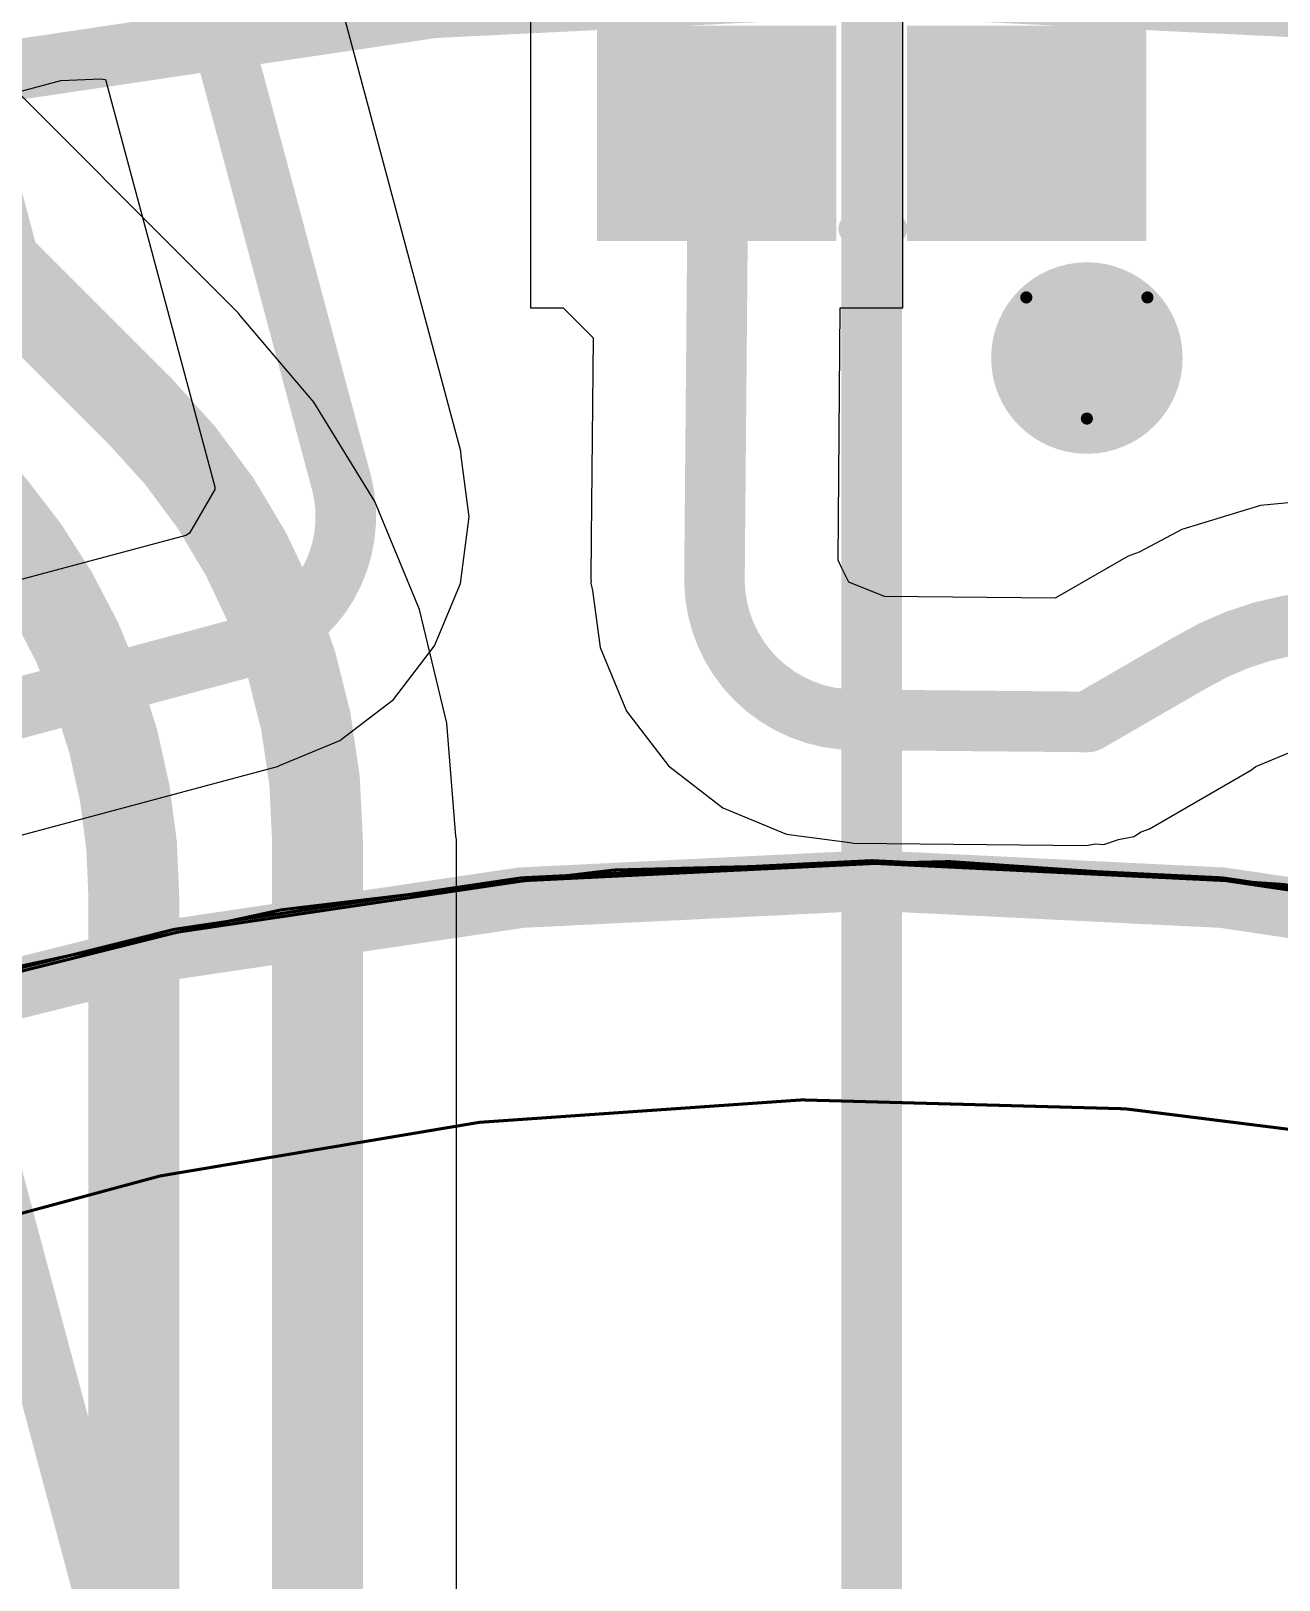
# Model space of a CAD drawing. Header units: inches. Extents: x -7 to 348, y -14 to 159.
# Drawn here: x 32.28 to 37.52, y 31.53 to 38.03 of the extents above; entities that cross this region are included whole.
import ezdxf

# ---------------------------------------------------------------- set-up
doc = ezdxf.new("R2010")
doc.units = ezdxf.units.IN
for name, color, linetype in [('Bottom Layer', 5, 'Continuous'), ('Bottom Solder', 6, 'Continuous'), ('Dimension', 6, 'Continuous'), ('Drill Drawing', 1, 'Continuous'), ('Fabrication', 76, 'Continuous'), ('Mechanical 4', 56, 'Continuous'), ('Top Layer', 1, 'Continuous'), ('Top Overlay', 2, 'Continuous'), ('Top Paste', 8, 'Continuous'), ('Top Solder', 216, 'Continuous'), ('Via Holes', 16, 'Continuous')]:
    doc.layers.add(name, color=color, linetype=linetype)

msp = doc.modelspace()

# ---------------------------------------------------------------- hatches: boundary and pattern name
at = {"layer": 'Bottom Layer'}
h = msp.add_hatch(color=5, dxfattribs=at)
edge = h.paths.add_edge_path()
edge.add_arc((36.71278662, 36.65796072), 0.2999994, 0, 360)
at = {"layer": 'Bottom Solder'}
h = msp.add_hatch(color=6, dxfattribs=at)
edge = h.paths.add_edge_path()
edge.add_arc((36.71278662, 36.65796072), 0.4015993999999999, 0, 360)
at = {"layer": 'Top Layer'}
for points in [[(35.56033909, 37.24999280999999), (34.76033815, 37.24999280999999), (34.76033815, 37.94999395), (35.56033909, 37.94999395)], [(36.86033648999999, 37.25000043), (36.06033555, 37.25000043), (36.06033555, 37.95000157), (36.86033648999999, 37.95000157)]]:
    msp.add_hatch(color=1, dxfattribs=at).paths.add_polyline_path(points)
h = msp.add_hatch(color=1, dxfattribs=at)
edge = h.paths.add_edge_path()
edge.add_arc((36.71278662, 36.65796072), 0.2999994, 0, 360)
at = {"layer": 'Top Paste'}
for points in [[(35.56033909, 37.24999280999999), (34.76033815, 37.24999280999999), (34.76033815, 37.94999395), (35.56033909, 37.94999395)], [(36.86033648999999, 37.25000043), (36.06033555, 37.25000043), (36.06033555, 37.95000157), (36.86033648999999, 37.95000157)]]:
    msp.add_hatch(color=8, dxfattribs=at).paths.add_polyline_path(points)
at = {"layer": 'Top Solder'}
for points in [[(35.66193909, 37.14839281), (34.65873815, 37.14839281), (34.65873815, 38.05159395), (35.66193909, 38.05159395)], [(36.96193649, 37.14840043), (35.95873554999999, 37.14840043), (35.95873554999999, 38.05160157), (36.96193649, 38.05160157)], [(32.37813787674688, 36.86093326093851), (31.40912017984342, 36.60128575160176), (31.17535452325311, 37.47371105906149), (32.14437222015658, 37.73335856839824)]]:
    msp.add_hatch(color=216, dxfattribs=at).paths.add_polyline_path(points)
at = {"layer": 'Via Holes'}
h = msp.add_hatch(color=7, dxfattribs=at)
edge = h.paths.add_edge_path()
edge.add_arc((36.71278662, 36.65796072), 0.1499997, 0, 360)

# ---------------------------------------------------------------- linework, layer by layer
at = {"layer": 'Bottom Layer'}
for p, q in [((33.02775462, 36.97269974), (26.00831222, 43.99213959999999)), ((33.15347446, 36.84698498), (33.02775462, 36.97269974)), ((33.15348208, 36.84697736), (33.15347446, 36.84698498)), ((33.15347953999999, 36.84697482), (33.15348208, 36.84697736)), ((33.16090141999999, 36.8358674), (33.15347953999999, 36.84697482)), ((33.47043852, 36.47344495999999), (33.16090141999999, 36.8358674)), ((33.72633844, 36.05585626), (33.47043852, 36.47344495999999)), ((33.9137625, 35.60337558), (33.72633844, 36.05585626)), ((34.02809552, 35.12714844), (33.9137625, 35.60337558)), ((34.0654894, 34.65199572), (34.02809552, 35.12714844)), ((34.06809544, 34.63889694), (34.0654894, 34.65199572)), ((34.06809544, 22.3100773), (34.06809544, 34.63889694))]:
    msp.add_line(p, q, dxfattribs=at)
for points in [[(25.59628358, 43.58011096, 0.3809999999999999, 0.3809999999999999, 0), (32.7414509, 36.43494618, 0.3809999999999999, 0.3809999999999999, 0)], [(32.7414509, 36.43494871999999, 0.3809999999999999, 0.3809999999999999, -0.198912367379658), (33.48539912, 34.63889694, 0.3809999999999999, 0.3809999999999999, 0)], [(31.97163786, 36.18876176, 0.3809999999999999, 0.3809999999999999, -0.198912367379658), (32.71558608, 34.39270998, 0.3809999999999999, 0.3809999999999999, 0)], [(33.48539912, 22.3100773, 0.3809999999999999, 0.3809999999999999, 0), (33.48539912, 34.63889694, 0.3809999999999999, 0.3809999999999999, 0)], [(32.71558608, 20.86392576, 0.3809999999999999, 0.3809999999999999, 0), (32.71558608, 34.39270998, 0.3809999999999999, 0.3809999999999999, 0)]]:
    msp.add_lwpolyline(points, format="xyseb", dxfattribs=at)
for points in [[(32.6462009, 36.43494871999999, 0.1905, 0.1905, 1), (32.8367009, 36.43494871999999, 0.1905, 0.1905, 1)], [(32.6462009, 36.43494618, 0.1905, 0.1905, 1), (32.8367009, 36.43494618, 0.1905, 0.1905, 1)], [(33.39014912, 34.63889694, 0.1905, 0.1905, 1), (33.58064912, 34.63889694, 0.1905, 0.1905, 1)], [(33.39014912, 34.63889694, 0.1905, 0.1905, 1), (33.58064912, 34.63889694, 0.1905, 0.1905, 1)], [(32.62033608, 34.39270998, 0.1905, 0.1905, 1), (32.81083607999999, 34.39270998, 0.1905, 0.1905, 1)], [(32.62033608, 34.39270998, 0.1905, 0.1905, 1), (32.81083607999999, 34.39270998, 0.1905, 0.1905, 1)]]:
    msp.add_lwpolyline(points, format="xyseb", close=True, dxfattribs=at)
at = {"layer": 'Dimension'}
for points in [[(35.81033478, 46.4669251, 0.254, 0.254, 0), (35.81100533999999, -6.45006076, 0.254, 0.254, 0)], [(28.9792664, 44.95406808, 0.254, 0.254, 0), (42.67583794, -6.1596397, 0.254, 0.254, 0)]]:
    msp.add_lwpolyline(points, format="xyseb", dxfattribs=at)
for points in [[(58.31000022, 19.46699942, 0.254, 0.254, 1), (13.30999878, 19.46699942, 0.254, 0.254, 1)], [(54.56033537999999, 19.46692576, 0.254, 0.254, 1), (17.06033418, 19.46692576, 0.254, 0.254, 1)]]:
    msp.add_lwpolyline(points, format="xyseb", close=True, dxfattribs=at)
at = {"layer": 'Drill Drawing'}
for points in [[(36.45878662, 36.91196072, 0.0508, 0.0508, 0), (36.96678662, 36.91196072, 0.0508, 0.0508, 0)], [(36.45878662, 36.91196072, 0.0508, 0.0508, 0), (36.71278662, 36.40396071999999, 0.0508, 0.0508, 0)], [(36.71278662, 36.40396071999999, 0.0508, 0.0508, 0), (36.96678662, 36.91196072, 0.0508, 0.0508, 0)]]:
    msp.add_lwpolyline(points, format="xyseb", dxfattribs=at)
for points in [[(36.44608662, 36.91196072, 0.0254, 0.0254, 1), (36.47148662, 36.91196072, 0.0254, 0.0254, 1)], [(36.44608662, 36.91196072, 0.0254, 0.0254, 1), (36.47148662, 36.91196072, 0.0254, 0.0254, 1)], [(36.95408662, 36.91196072, 0.0254, 0.0254, 1), (36.97948662, 36.91196072, 0.0254, 0.0254, 1)], [(36.95408662, 36.91196072, 0.0254, 0.0254, 1), (36.97948662, 36.91196072, 0.0254, 0.0254, 1)], [(36.70008661999999, 36.40396071999999, 0.0254, 0.0254, 1), (36.72548662, 36.40396071999999, 0.0254, 0.0254, 1)], [(36.70008661999999, 36.40396071999999, 0.0254, 0.0254, 1), (36.72548662, 36.40396071999999, 0.0254, 0.0254, 1)]]:
    msp.add_lwpolyline(points, format="xyseb", close=True, dxfattribs=at)
at = {"layer": 'Fabrication'}
for points in [[(24.02757196, 36.93219944, 0.0127, 0.0127, -0.191774322206495), (39.20154212, 40.2740495, 0.0127, 0.0127, 0)], [(24.02757196, 36.93219944, 0.0127, 0.0127, -0.191774322206495), (39.20154212, 40.2740495, 0.0127, 0.0127, 0)], [(24.02757196, 36.93219944, 0.0127, 0.0127, -0.191774322206495), (39.20154212, 40.2740495, 0.0127, 0.0127, 0)], [(24.02757196, 36.93219944, 0.0127, 0.0127, -0.191774322206495), (39.20154212, 40.2740495, 0.0127, 0.0127, 0)], [(21.84632156, 25.02614756, 0.0127, 0.0127, -0.3667768951628362), (38.92474816, 34.222817, 0.0127, 0.0127, 0)], [(21.84632156, 25.02614756, 0.0127, 0.0127, -0.3667768951628362), (38.92474816, 34.222817, 0.0127, 0.0127, 0)], [(21.84632156, 25.02614756, 0.0127, 0.0127, -0.3667768951628362), (38.92474816, 34.222817, 0.0127, 0.0127, 0)], [(21.84632156, 25.02614756, 0.0127, 0.0127, -0.3667768951628362), (38.92474816, 34.222817, 0.0127, 0.0127, 0)], [(22.3945323, 23.54997576, 0.0127, 0.0127, -0.4369289405353744), (40.83044412, 32.61877144, 0.0127, 0.0127, 0)], [(22.3945323, 23.54997576, 0.0127, 0.0127, -0.4369289405353744), (40.83044412, 32.61877144, 0.0127, 0.0127, 0)]]:
    msp.add_lwpolyline(points, format="xyseb", dxfattribs=at)
at = {"layer": 'Mechanical 4'}
for points in [[(50.81100582, 19.54995328, 0.0127, 0.0127, 1), (20.81100486, 19.54995328, 0.0127, 0.0127, 1)], [(50.81100582, 19.54995328, 0.0127, 0.0127, 1), (20.81100486, 19.54995328, 0.0127, 0.0127, 1)], [(50.81100582, 19.54995328, 0.0127, 0.0127, 1), (20.81100486, 19.54995328, 0.0127, 0.0127, 1)], [(50.81100582, 19.54995328, 0.0127, 0.0127, 1), (20.81100486, 19.54995328, 0.0127, 0.0127, 1)], [(50.8248031, 19.53848518, 0.0127, 0.0127, 1), (20.82480214, 19.53848518, 0.0127, 0.0127, 1)], [(50.8248031, 19.53848518, 0.0127, 0.0127, 1), (20.82480214, 19.53848518, 0.0127, 0.0127, 1)], [(50.8248031, 19.53848518, 0.0127, 0.0127, 1), (20.82480214, 19.53848518, 0.0127, 0.0127, 1)], [(50.8248031, 19.53848518, 0.0127, 0.0127, 1), (20.82480214, 19.53848518, 0.0127, 0.0127, 1)]]:
    msp.add_lwpolyline(points, format="xyseb", close=True, dxfattribs=at)
at = {"layer": 'Top Layer'}
for p, q in [((34.08705908, 36.26711568), (33.54281073999999, 38.29823938)), ((34.37933942, 38.06899929999999), (34.37933942, 36.86899407999999)), ((35.94133782, 36.86899407999999), (35.94133782, 38.06900692)), ((31.32578444, 37.53203314), (32.40974468, 37.8224796)), ((32.40974468, 37.82247706), (32.57630772, 37.82912932)), ((32.40974468, 37.8224796), (32.40974468, 37.82247706)), ((32.57630772, 37.82912932), (32.59678774, 37.82643438)), ((32.59678774, 37.82643438), (33.0547472, 36.1173395)), ((34.37933942, 36.86899407999999), (34.5163648, 36.86899407999999)), ((34.5163648, 36.86899407999999), (34.64154108, 36.74272306)), ((35.66935462, 35.8096312), (35.67858244, 36.86899407999999)), ((35.67858244, 36.86899407999999), (35.94133782, 36.86899407999999)), ((34.64154108, 36.74272306), (34.63423604, 35.90413952)), ((34.08839004, 36.24682869999999), (34.08705908, 36.26711568)), ((34.1218647, 35.99255438), (34.08839004, 36.24682869999999)), ((33.05441954, 36.10608984), (32.94831866, 35.922966)), ((33.0547472, 36.1173395), (33.05441954, 36.10608984)), ((37.78399098, 36.07306476), (37.44130688, 36.03931324)), ((34.08493056, 35.71200375999999), (34.1218647, 35.99255438)), ((37.44130688, 36.03931324), (37.11179014, 35.93935662)), ((37.11179014, 35.93935662), (36.9325652, 35.84355797999999)), ((32.93374413999999, 35.91418268), (29.66376846, 35.03800459999999)), ((32.94831866, 35.922966), (32.93374413999999, 35.91418268)), ((34.63423604, 35.90413952), (34.63270695999999, 35.72894556)), ((35.68442444, 35.77715984), (35.66935462, 35.8096312)), ((36.88563616, 35.8276271), (36.57945948, 35.6508558)), ((36.9325652, 35.84355797999999), (36.88563616, 35.8276271)), ((35.71420593999999, 35.71782798), (35.68442444, 35.77715984)), ((33.9766402, 35.45057172), (34.08493056, 35.71200375999999)), ((34.63270695999999, 35.72894556), (34.63310066, 35.72649954)), ((34.63310066, 35.72649954), (34.63270695999999, 35.72101822)), ((34.63270695999999, 35.72101822), (34.6329, 35.72005301999999)), ((34.6329, 35.72005301999999), (34.63274506, 35.71511779999999)), ((34.63274506, 35.71511779999999), (34.63276792, 35.71354046)), ((34.63276792, 35.71354046), (34.63931096, 35.68295886)), ((34.63931096, 35.68295886), (34.67083236, 35.44353338)), ((35.86385004, 35.65749282), (35.71420593999999, 35.71782798)), ((36.57945948, 35.6508558), (35.86385004, 35.65749282)), ((33.8043774, 35.22607635999999), (33.9766402, 35.45057172)), ((34.67083236, 35.44353338), (34.7814011, 35.1765997)), ((33.57988204, 35.05381356), (33.8043774, 35.22607635999999)), ((34.7814011, 35.1765997), (34.95728848, 34.94737739999999)), ((33.32571186, 34.94853055999999), (33.57988204, 35.05381356)), ((37.42119516, 34.94490344), (37.59619354, 35.01738996)), ((29.93187562, 34.037397), (33.31785564, 34.94465706)), ((33.31785564, 34.94465706), (33.32571186, 34.94853055999999)), ((34.95728848, 34.94737739999999), (35.18651078, 34.77149002)), ((36.97498828, 34.68305738), (37.40358533999999, 34.93050672)), ((37.40358533999999, 34.93050672), (37.4116346, 34.93756538)), ((37.4116346, 34.93756538), (37.42119516, 34.94490344)), ((35.18651078, 34.77149002), (35.45344445999999, 34.66092128)), ((35.45344445999999, 34.66092128), (35.71877794, 34.6259912)), ((36.78361706, 34.61809434), (36.84552702, 34.6391103)), ((36.84552702, 34.6391103), (36.90977886, 34.65127182)), ((36.90977886, 34.65127182), (36.94037316, 34.67130734)), ((36.94037316, 34.67130734), (36.97498828, 34.68305738)), ((35.71877794, 34.6259912), (35.73432782, 34.62274762)), ((35.73432782, 34.62274762), (36.71120928, 34.61368744)), ((36.71120928, 34.61368744), (36.74712742, 34.62048702)), ((36.74712742, 34.62048702), (36.78361706, 34.61809434))]:
    msp.add_line(p, q, dxfattribs=at)
for points in [[(23.95966252, 38.67549034, 2.032, 2.032, -0.538770409587209), (58.0621648, 22.88544064, 2.032, 2.032, 0)], [(33.04250948, 38.16418072, 0.254, 0.254, 0), (33.58675782, 36.13305702, 0.254, 0.254, 0)], [(35.16395557999999, 37.25273473999999, 0.254, 0.254, 0), (35.16617046, 37.50703446, 0.254, 0.254, 0)], [(35.1506409, 35.72443452, 0.254, 0.254, 0), (35.16395557999999, 37.25273473999999, 0.254, 0.254, 0)], [(33.58688736, 36.13309511999999, 0.254, 0.254, -0.4113535420624392), (33.18379952, 35.44496594, 0.254, 0.254, 0)], [(35.15064344, 35.7225981, 0.254, 0.254, -0.002574965235715655), (35.15064344, 35.72442943999999, 0.254, 0.254, 0)], [(35.15064344, 35.72260318, 0.254, 0.254, 0), (35.1506663, 35.72102076, 0.254, 0.254, 0)], [(35.73913096, 35.14067902, 0.254, 0.254, -0.4093815859905123), (35.15065868, 35.72102076, 0.254, 0.254, 0)], [(37.14460948, 35.37906563999999, 0.254, 0.254, -0.2036222772454965), (38.10495299999999, 35.51435112, 0.254, 0.254, 0)], [(29.79782204, 34.5377008, 0.254, 0.254, 0), (33.18380206, 35.44496086, 0.254, 0.254, 0)], [(36.71601242, 35.1316163, 0.254, 0.254, 0), (37.14460948, 35.37906563999999, 0.254, 0.254, 0)], [(35.73913096, 35.14067648, 0.254, 0.254, 0), (36.71601242, 35.1316163, 0.254, 0.254, 0)]]:
    msp.add_lwpolyline(points, format="xyseb", dxfattribs=at)
for points in [[(35.10267046, 37.50703446, 0.127, 0.127, 1), (35.22967045999999, 37.50703446, 0.127, 0.127, 1)], [(35.10045557999999, 37.25273473999999, 0.127, 0.127, 1), (35.22745558, 37.25273473999999, 0.127, 0.127, 1)], [(35.10045557999999, 37.25273473999999, 0.127, 0.127, 1), (35.22745558, 37.25273473999999, 0.127, 0.127, 1)], [(33.52325782, 36.13305702, 0.127, 0.127, 1), (33.65025782, 36.13305702, 0.127, 0.127, 1)], [(33.52338735999999, 36.13309511999999, 0.127, 0.127, 1), (33.65038736, 36.13309511999999, 0.127, 0.127, 1)], [(35.0871409, 35.72443452, 0.127, 0.127, 1), (35.2141409, 35.72443452, 0.127, 0.127, 1)], [(35.08714344, 35.72442943999999, 0.127, 0.127, 1), (35.21414344, 35.72442943999999, 0.127, 0.127, 1)], [(35.08714344, 35.72260318, 0.127, 0.127, 1), (35.21414344, 35.72260318, 0.127, 0.127, 1)], [(35.08714344, 35.7225981, 0.127, 0.127, 1), (35.21414344, 35.7225981, 0.127, 0.127, 1)], [(35.08715868, 35.72102076, 0.127, 0.127, 1), (35.21415868, 35.72102076, 0.127, 0.127, 1)], [(35.0871663, 35.72102076, 0.127, 0.127, 1), (35.2141663, 35.72102076, 0.127, 0.127, 1)], [(33.12029952, 35.44496594, 0.127, 0.127, 1), (33.24729952, 35.44496594, 0.127, 0.127, 1)], [(33.12030206, 35.44496086, 0.127, 0.127, 1), (33.24730206, 35.44496086, 0.127, 0.127, 1)], [(37.08110947999999, 35.37906563999999, 0.127, 0.127, 1), (37.20810948, 35.37906563999999, 0.127, 0.127, 1)], [(37.08110947999999, 35.37906563999999, 0.127, 0.127, 1), (37.20810948, 35.37906563999999, 0.127, 0.127, 1)], [(35.67563096, 35.14067902, 0.127, 0.127, 1), (35.80263095999999, 35.14067902, 0.127, 0.127, 1)], [(35.67563096, 35.14067648, 0.127, 0.127, 1), (35.80263095999999, 35.14067648, 0.127, 0.127, 1)], [(36.65251241999999, 35.1316163, 0.127, 0.127, 1), (36.77951242, 35.1316163, 0.127, 0.127, 1)], [(36.65251241999999, 35.1316163, 0.127, 0.127, 1), (36.77951242, 35.1316163, 0.127, 0.127, 1)]]:
    msp.add_lwpolyline(points, format="xyseb", close=True, dxfattribs=at)
at = {"layer": 'Top Overlay'}
msp.add_lwpolyline([(35.73413478, 37.19999926, 0.127, 0.127, 0), (35.89593786, 37.20000434, 0.127, 0.127, 0)], format="xyseb", dxfattribs=at)
for points in [[(35.70238478, 37.19999926, 0.0635, 0.0635, 1), (35.76588477999999, 37.19999926, 0.0635, 0.0635, 1)], [(35.86418786, 37.20000434, 0.0635, 0.0635, 1), (35.92768786, 37.20000434, 0.0635, 0.0635, 1)], [(50.8103505, 19.46693338, 0.254, 0.254, 1), (20.81034954, 19.46693338, 0.254, 0.254, 1)]]:
    msp.add_lwpolyline(points, format="xyseb", close=True, dxfattribs=at)

doc.saveas('drawing.dxf')
